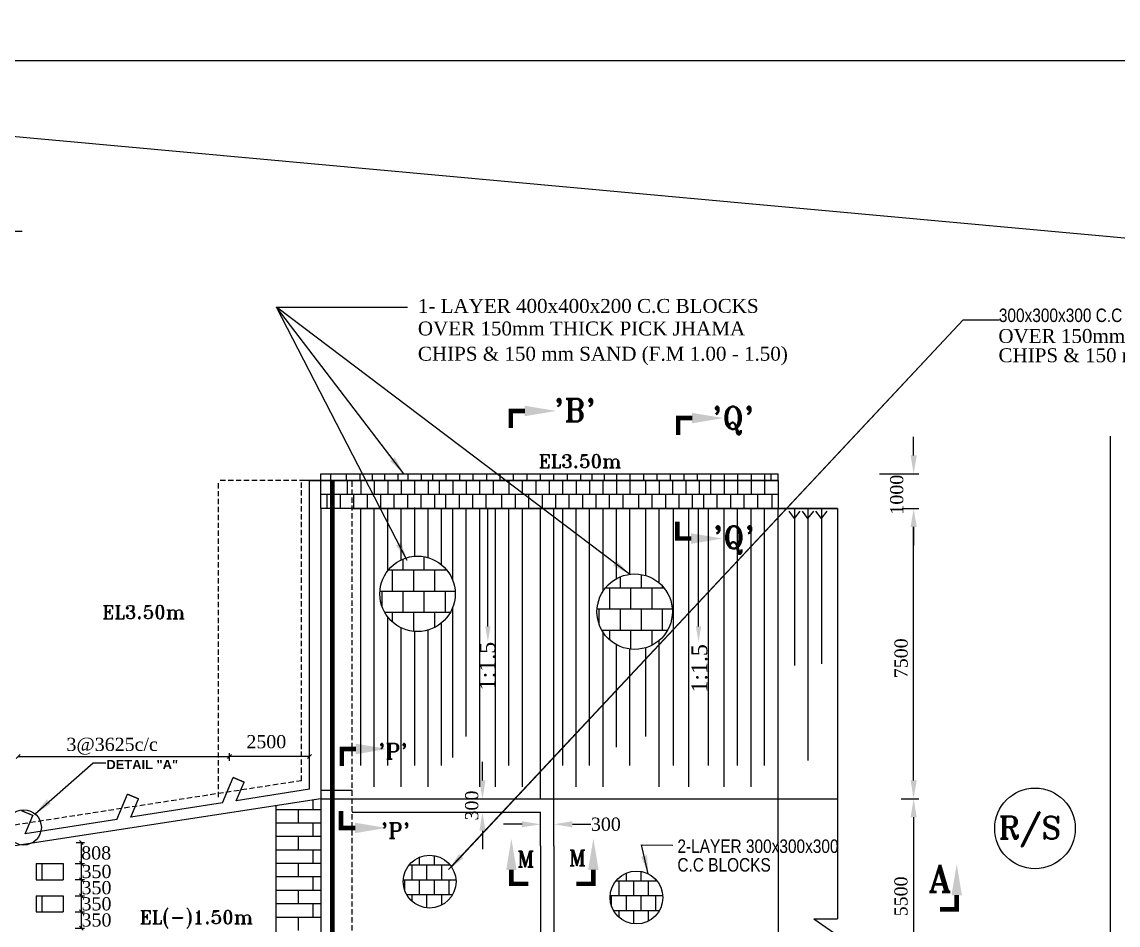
# Model space of a CAD drawing. Extents: x -298162 to 1078160, y -513173 to -216568.
# Drawn here: x 40347 to 61118, y -262413 to -245306 of the extents above; entities that cross this region are included whole.
import ezdxf

# ---------------------------------------------------------------- set-up
doc = ezdxf.new("R2010")
doc.units = 0
doc.header["$MEASUREMENT"] = 0
doc.linetypes.add('DASHED', pattern=[0.75, 0.5, -0.25])
doc.layers.get('0').update_dxf_attribs({"linetype": 'CONTINUOUS'})
doc.layers.get('DEFPOINTS').update_dxf_attribs({"linetype": 'CONTINUOUS'})
for name, color, linetype in [('LINE', 7, 'CONTINUOUS'), ('SLOPECON', 12, 'CONTINUOUS'), ('SLOPEEARTH', 3, 'CONTINUOUS'), ('TEXT', 10, 'CONTINUOUS')]:
    doc.layers.add(name, color=color, linetype=linetype)
doc.styles.add('ARIAL', font='ARIALN.TTF')
doc.styles.add('BIG', font='ROMANT.SHX')
doc.styles.get("Standard").update_dxf_attribs({"font": 'times.ttf', "height": 250})
doc.styles.add('sum', font='arialbd.ttf')
doc.dimstyles.new('3', dxfattribs={"dimtxt": 225, "dimasz": 350, "dimexe": 100, "dimexo": 25, "dimgap": 9, "dimtad": 0, "dimdec": 0, "dimzin": 0, "dimdsep": 46, "dimtxsty": 'Standard', "dimcen": 0, "dimclrt": 256, "dimadec": 0, "dimazin": 0, "dimtfac": 1, "dimtdec": 0, "dimtofl": 0, "dimtmove": 2, "dimatfit": 3, "dimfxl": 1, "dimtolj": 1, "dimtzin": 0, "dimarcsym": 0})
doc.dimstyles.new('Oblique', dxfattribs={"dimtxt": 75, "dimasz": 75, "dimexe": 60, "dimexo": 60, "dimgap": 25, "dimtad": 2, "dimtih": 1, "dimtoh": 1, "dimdec": 0, "dimzin": 0, "dimdsep": 46, "dimtxsty": 'Standard', "dimblk": 'OBLIQUE', "dimcen": 0, "dimadec": 0, "dimazin": 0, "dimtfac": 1, "dimtdec": 0, "dimtofl": 0, "dimtmove": 0, "dimatfit": 3, "dimldrblk": 'NONE', "dimfxl": 1, "dimtolj": 1, "dimtzin": 0, "dimarcsym": 0})

# ---------------------------------------------------------------- blocks, each defined once
blk = doc.blocks.new('*D100')
at = {"layer": 'DEFPOINTS', "color": 0, "lineweight": -2}
for p in [(56574, -253866), (57244, -253866), (57001, -254522)]:
    blk.add_point(p, dxfattribs=at)
at = {"layer": 'LINE', "color": 0, "lineweight": -2}
for p, q in [((57244, -253516), (57244, -253166)), ((56599, -253866), (57344, -253866)), ((57026, -254522), (57344, -254522)), ((57244, -254872), (57244, -255222))]:
    blk.add_line(p, q, dxfattribs=at)
for points in [[(57186, -253516), (57303, -253516), (57244, -253866)], [(57186, -254872), (57303, -254872), (57244, -254522)]]:
    blk.add_solid(points, dxfattribs=at)
at = {"layer": 'LINE', "insert": (56925, -254261), "char_height": 250, "attachment_point": 5, "rotation": 90}
blk.add_mtext('\\A1;1000', dxfattribs=at)
blk = doc.blocks.new('*D101')
at = {"layer": 'DEFPOINTS', "color": 0, "lineweight": -2}
for p in [(57185, -254522), (57244, -254522), (57119, -260022)]:
    blk.add_point(p, dxfattribs=at)
at = {"layer": 'LINE', "color": 0, "lineweight": -2}
for p, q in [((57210, -254522), (57344, -254522)), ((57244, -259672), (57244, -254872)), ((57144, -260022), (57344, -260022))]:
    blk.add_line(p, q, dxfattribs=at)
for points in [[(57186, -254872), (57303, -254872), (57244, -254522)], [(57186, -259672), (57303, -259672), (57244, -260022)]]:
    blk.add_solid(points, dxfattribs=at)
at = {"layer": 'LINE', "insert": (57008, -257360), "char_height": 250, "attachment_point": 5, "rotation": 90}
blk.add_mtext('\\A1;7500', dxfattribs=at)
blk = doc.blocks.new('*D122')
at = {"layer": 'DEFPOINTS', "color": 0, "lineweight": -2}
for p in [(50174, -260548), (50427, -260504), (50427, -260548)]:
    blk.add_point(p, dxfattribs=at)
at = {"layer": 'LINE', "color": 0, "lineweight": -2}
for p, q in [((50174, -260523), (50174, -260404)), ((50427, -260523), (50427, -260404)), ((49824, -260504), (49474, -260504)), ((50777, -260504), (51127, -260504))]:
    blk.add_line(p, q, dxfattribs=at)
for points in [[(49824, -260446), (49824, -260562), (50174, -260504)], [(50777, -260446), (50777, -260562), (50427, -260504)]]:
    blk.add_solid(points, dxfattribs=at)
at = {"layer": 'LINE', "insert": (51412, -260504), "char_height": 250, "attachment_point": 5}
blk.add_mtext('\\A1;300', dxfattribs=at)
blk = doc.blocks.new('*D123')
at = {"layer": 'DEFPOINTS', "color": 0, "lineweight": -2}
for p in [(48930, -260022), (48930, -260277), (49074, -260277)]:
    blk.add_point(p, dxfattribs=at)
at = {"layer": 'LINE', "color": 0, "lineweight": -2}
for p, q in [((49074, -259672), (49074, -259322)), ((48955, -260022), (49174, -260022)), ((48955, -260277), (49174, -260277)), ((49074, -260627), (49074, -260977))]:
    blk.add_line(p, q, dxfattribs=at)
for points in [[(49016, -259672), (49132, -259672), (49074, -260022)], [(49016, -260627), (49132, -260627), (49074, -260277)]]:
    blk.add_solid(points, dxfattribs=at)
at = {"layer": 'LINE', "insert": (48872, -260149), "char_height": 250, "attachment_point": 5, "rotation": 90}
blk.add_mtext('\\A1;300', dxfattribs=at)
blk = doc.blocks.new('*D124')
at = {"layer": 'DEFPOINTS', "color": 0, "lineweight": -2}
for p in [(56980, -260022), (57175, -263996), (57244, -263996)]:
    blk.add_point(p, dxfattribs=at)
at = {"layer": 'LINE', "color": 0, "lineweight": -2}
for p, q in [((57005, -260022), (57344, -260022)), ((57244, -260372), (57244, -263646)), ((57200, -263996), (57344, -263996))]:
    blk.add_line(p, q, dxfattribs=at)
for points in [[(57186, -260372), (57303, -260372), (57244, -260022)], [(57186, -263646), (57303, -263646), (57244, -263996)]]:
    blk.add_solid(points, dxfattribs=at)
at = {"layer": 'LINE', "insert": (57005, -261870), "char_height": 250, "attachment_point": 5, "rotation": 90}
blk.add_mtext('\\A1;5500', dxfattribs=at)
blk = doc.blocks.new('A$C546D0F5F')
at = {"layer": 'LINE'}
for s, p in [('1- LAYER 400x400x200 C.C BLOCKS', (0, 0)), ('OVER 150mm THICK PICK JHAMA', (0, -275)), ('CHIPS & 150 mm SAND (F.M 1.00 - 1.50)', (0, -583))]:
    blk.add_text(s, height=170, dxfattribs=at).set_placement(p)
blk = doc.blocks.new('_Oblique')
at = {"color": 0, "linetype": 'ByBlock', "lineweight": -2}
blk.add_line((-0.5, -0.5), (0.5, 0.5), dxfattribs=at)
blk = doc.blocks.new('*D212')
at = {"layer": 'DEFPOINTS', "color": 0, "lineweight": -2}
for p in [(41298, -261247), (41298, -261553), (41473, -261553)]:
    blk.add_point(p, dxfattribs=at)
at = {"layer": 'LINE', "color": 0, "lineweight": -2}
for p, q in [((41358, -261247), (41533, -261247)), ((41473, -261247), (41473, -261553)), ((41358, -261553), (41533, -261553))]:
    blk.add_line(p, q, dxfattribs=at)
at = {"layer": 'LINE', "color": 0, "lineweight": -2, "xscale": 75, "yscale": 75, "zscale": 75}
for p, rotation in [((41473, -261247), 90), ((41473, -261553), 270)]:
    blk.add_blockref('_Oblique', p, dxfattribs=dict(at, rotation=rotation))
at = {"layer": 'LINE', "color": 0, "insert": (41761, -261400), "char_height": 250, "attachment_point": 5}
blk.add_mtext('\\A1;350', dxfattribs=at)
blk = doc.blocks.new('_None')
blk = doc.blocks.new('*D213')
at = {"layer": 'DEFPOINTS', "color": 0, "lineweight": -2}
for p in [(41298, -261553), (41298, -261859), (41473, -261859)]:
    blk.add_point(p, dxfattribs=at)
at = {"layer": 'LINE', "color": 0, "lineweight": -2}
for p, q in [((41358, -261553), (41533, -261553)), ((41473, -261553), (41473, -261859)), ((41358, -261859), (41533, -261859))]:
    blk.add_line(p, q, dxfattribs=at)
at = {"layer": 'LINE', "color": 0, "lineweight": -2, "xscale": 75, "yscale": 75, "zscale": 75}
for p, rotation in [((41473, -261553), 90), ((41473, -261859), 270)]:
    blk.add_blockref('_Oblique', p, dxfattribs=dict(at, rotation=rotation))
at = {"layer": 'LINE', "color": 0, "insert": (41761, -261706), "char_height": 250, "attachment_point": 5}
blk.add_mtext('\\A1;350', dxfattribs=at)
blk = doc.blocks.new('*D214')
at = {"layer": 'DEFPOINTS', "color": 0, "lineweight": -2}
for p in [(41298, -261859), (41298, -262165), (41473, -262165)]:
    blk.add_point(p, dxfattribs=at)
at = {"layer": 'LINE', "color": 0, "lineweight": -2}
for p, q in [((41358, -261859), (41533, -261859)), ((41473, -261859), (41473, -262165)), ((41358, -262165), (41533, -262165))]:
    blk.add_line(p, q, dxfattribs=at)
at = {"layer": 'LINE', "color": 0, "lineweight": -2, "xscale": 75, "yscale": 75, "zscale": 75}
for p, rotation in [((41473, -261859), 90), ((41473, -262165), 270)]:
    blk.add_blockref('_Oblique', p, dxfattribs=dict(at, rotation=rotation))
at = {"layer": 'LINE', "color": 0, "insert": (41761, -262012), "char_height": 250, "attachment_point": 5}
blk.add_mtext('\\A1;350', dxfattribs=at)
blk = doc.blocks.new('*D215')
at = {"layer": 'DEFPOINTS', "color": 0, "lineweight": -2}
for p in [(41298, -262165), (41298, -262471), (41473, -262471)]:
    blk.add_point(p, dxfattribs=at)
at = {"layer": 'LINE', "color": 0, "lineweight": -2}
for p, q in [((41358, -262165), (41533, -262165)), ((41473, -262165), (41473, -262471)), ((41358, -262471), (41533, -262471))]:
    blk.add_line(p, q, dxfattribs=at)
at = {"layer": 'LINE', "color": 0, "lineweight": -2, "xscale": 75, "yscale": 75, "zscale": 75}
for p, rotation in [((41473, -262165), 90), ((41473, -262471), 270)]:
    blk.add_blockref('_Oblique', p, dxfattribs=dict(at, rotation=rotation))
at = {"layer": 'LINE', "color": 0, "insert": (41761, -262318), "char_height": 250, "attachment_point": 5}
blk.add_mtext('\\A1;350', dxfattribs=at)
blk = doc.blocks.new('*D518')
at = {"layer": 'DEFPOINTS', "color": 0, "lineweight": -2}
for p in [(41313, -260848), (41298, -261247), (41473, -261247)]:
    blk.add_point(p, dxfattribs=at)
at = {"layer": 'LINE', "color": 0, "lineweight": -2}
for p, q in [((41373, -260848), (41533, -260848)), ((41473, -260848), (41473, -261247)), ((41358, -261247), (41533, -261247))]:
    blk.add_line(p, q, dxfattribs=at)
at = {"layer": 'LINE', "color": 0, "lineweight": -2, "xscale": 75, "yscale": 75, "zscale": 75}
for p, rotation in [((41473, -260848), 90), ((41473, -261247), 270)]:
    blk.add_blockref('_Oblique', p, dxfattribs=dict(at, rotation=rotation))
at = {"layer": 'LINE', "color": 0, "insert": (41754, -261048), "char_height": 250, "attachment_point": 5}
blk.add_mtext('\\A1;808', dxfattribs=at)
blk = doc.blocks.new('*D543')
at = {"layer": 'DEFPOINTS', "color": 0, "lineweight": -2}
for p in [(40278, -259219), (44278, -259219), (44278, -259219)]:
    blk.add_point(p, dxfattribs=at)
at = {"layer": 'LINE', "color": 0, "lineweight": -2}
blk.add_line((40278, -259219), (44278, -259219), dxfattribs=at)
at = {"layer": 'LINE', "color": 0, "lineweight": -2, "xscale": 75, "yscale": 75, "zscale": 75, "rotation": 180}
blk.add_blockref('_Oblique', (40278, -259219), dxfattribs=at)
at = {"layer": 'LINE', "color": 0, "lineweight": -2, "xscale": 75, "yscale": 75, "zscale": 75}
blk.add_blockref('_Oblique', (44278, -259219), dxfattribs=at)
at = {"layer": 'LINE', "color": 0, "insert": (42057, -259026), "char_height": 250, "attachment_point": 5}
blk.add_mtext('\\A1;3@3625c/c', dxfattribs=at)
blk = doc.blocks.new('*D545')
at = {"layer": 'DEFPOINTS', "color": 0, "lineweight": -2}
for p in [(44278, -259219), (44278, -259359), (45797, -259359)]:
    blk.add_point(p, dxfattribs=at)
at = {"layer": 'LINE', "color": 0, "lineweight": -2}
for p, q in [((44278, -259299), (44278, -259159)), ((45797, -259299), (45797, -259159)), ((45797, -259219), (44278, -259219))]:
    blk.add_line(p, q, dxfattribs=at)
at = {"layer": 'LINE', "color": 0, "lineweight": -2, "xscale": 75, "yscale": 75, "zscale": 75, "rotation": 180}
blk.add_blockref('_Oblique', (44278, -259219), dxfattribs=at)
at = {"layer": 'LINE', "color": 0, "lineweight": -2, "xscale": 75, "yscale": 75, "zscale": 75}
blk.add_blockref('_Oblique', (45797, -259219), dxfattribs=at)
at = {"layer": 'LINE', "color": 0, "insert": (44978, -258941), "char_height": 250, "attachment_point": 5}
blk.add_mtext('\\A1;2500', dxfattribs=at)

msp = doc.modelspace()

# ---------------------------------------------------------------- hatches: boundary and pattern name
at = {"layer": 'LINE'}
h = msp.add_hatch(dxfattribs=at)
h.set_pattern_fill('AR-B88', color=0, scale=50, style=0)
h.set_pattern_definition([(0, (46171.6, -22486.9), (0, 400), []), (90, (46171.6, -22486.9), (-200, 400), [400, -400])])
edge = h.paths.add_edge_path()
edge.add_arc((47843.727, -256139.283), 714.762, 0, 360)
h = msp.add_hatch(dxfattribs=at)
h.set_pattern_fill('AR-B88', color=0, scale=50, style=0)
h.set_pattern_definition([(0, (50286.6, -22824.55), (0, 400), []), (90, (50286.6, -22824.55), (-200, 400), [400, -400])])
edge = h.paths.add_edge_path()
edge.add_arc((51958.723, -256476.933), 714.762, 0, 360)
h = msp.add_hatch(dxfattribs=at)
h.set_pattern_fill('AR-B88', color=0, scale=35, style=0)
h.set_pattern_definition([(0, (46902.56, -98033.9), (0, 280), []), (90, (46902.56, -98033.9), (-140, 280), [280, -280])])
edge = h.paths.add_edge_path()
edge.add_arc((48073.044, -261590.571), 500.334, 0, 360)
h = msp.add_hatch(dxfattribs=at)
h.set_pattern_fill('AR-B88', color=0, scale=35, style=0)
h.set_pattern_definition([(0, (50821.03, -98334.98), (0, 280), []), (90, (50821.03, -98334.98), (-140, 280), [280, -280])])
edge = h.paths.add_edge_path()
edge.add_arc((51991.52, -261891.648), 500.334, 0, 360)

# ---------------------------------------------------------------- linework, layer by layer
at = {"layer": 'LINE', "color": 1, "linetype": 'ByBlock', "lineweight": -2}
msp.add_line((-298162.249, -216567.594), (1078159.826, -342283.3), dxfattribs=at)
at = {"layer": 'LINE', "color": 0}
for p, q in [((48487.053, -261309.626), (58183.894, -250948.653)), ((58183.894, -250948.653), (58869.266, -250948.653)), ((60966.155, -253151.09), (60966.155, -274073.568)), ((54679.155, -253993.511), (45698.741, -253993.511)), ((45796.655, -259841.64), (45796.655, -253993.511)), ((45796.655, -253993.511), (46009.155, -253993.511)), ((46009.155, -254521.818), (46009.155, -253866.011)), ((46009.155, -253866.011), (54679.155, -253866.011)), ((46009.155, -253993.511), (54679.155, -253993.511)), ((46202.694, -253993.511), (46202.694, -253866.011)), ((46264.155, -254248.511), (46264.155, -253993.511)), ((46264.155, -258423.806), (46264.155, -253999.818)), ((46500.194, -253993.511), (46500.194, -253866.011)), ((46519.155, -254248.511), (46519.155, -253993.511)), ((46755.194, -253993.511), (46755.194, -253866.011)), ((46774.155, -254248.511), (46774.155, -253993.511)), ((46992.99, -253993.511), (46992.99, -253866.011)), ((47029.155, -254248.511), (47029.155, -253993.511)), ((47222.694, -253993.511), (47222.694, -253866.011)), ((47284.155, -254248.511), (47284.155, -253993.511)), ((47477.694, -253993.511), (47477.694, -253866.011)), ((47539.155, -254248.511), (47539.155, -253993.511)), ((47663.27, -253993.511), (47663.27, -253866.011)), ((47794.155, -254248.511), (47794.155, -253993.511)), ((47918.27, -253993.511), (47918.27, -253866.011)), ((48049.155, -254248.511), (48049.155, -253993.511)), ((48134.155, -253993.511), (48134.155, -253866.011)), ((48261.655, -254248.511), (48261.655, -253993.511)), ((48389.155, -253993.511), (48389.155, -253866.011)), ((48516.655, -254248.511), (48516.655, -253993.511)), ((48644.155, -253993.511), (48644.155, -253866.011)), ((48771.655, -254248.511), (48771.655, -253993.511)), ((48899.155, -253993.511), (48899.155, -253866.011)), ((49026.655, -254248.511), (49026.655, -253993.511)), ((49154.155, -253993.511), (49154.155, -253866.011)), ((49281.655, -254248.511), (49281.655, -253993.511)), ((49409.155, -253993.511), (49409.155, -253866.011)), ((49579.155, -254248.511), (49579.155, -253993.511)), ((49664.155, -253993.511), (49664.155, -253866.011)), ((49834.155, -254248.511), (49834.155, -253993.511)), ((49919.155, -253993.511), (49919.155, -253866.011)), ((50089.155, -254248.511), (50089.155, -253993.511)), ((50174.155, -253993.511), (50174.155, -253866.011)), ((50344.155, -254248.511), (50344.155, -253993.511)), ((50429.155, -253993.511), (50429.155, -253866.011)), ((50599.155, -254248.511), (50599.155, -253993.511)), ((50684.155, -253993.511), (50684.155, -253866.011)), ((50854.155, -254248.511), (50854.155, -253993.511)), ((50939.155, -253993.511), (50939.155, -253866.011)), ((51109.155, -254248.511), (51109.155, -253993.511)), ((51151.655, -253993.511), (51151.655, -253866.011)), ((51364.155, -254248.511), (51364.155, -253993.511)), ((51383.607, -253993.511), (51383.607, -253866.011)), ((51619.155, -253993.511), (51619.155, -253866.011)), ((51619.155, -254248.511), (51619.155, -253993.511)), ((51874.155, -253993.511), (51874.155, -253866.011)), ((51874.155, -254248.511), (51874.155, -253993.511)), ((52129.155, -253993.511), (52129.155, -253866.011)), ((52171.655, -254248.511), (52171.655, -253993.511)), ((52384.155, -253993.511), (52384.155, -253866.011)), ((52426.655, -254248.511), (52426.655, -253993.511)), ((52639.155, -253993.511), (52639.155, -253866.011)), ((52681.655, -254248.511), (52681.655, -253993.511)), ((52894.155, -253993.511), (52894.155, -253866.011)), ((52936.655, -254248.511), (52936.655, -253993.511)), ((53149.155, -253993.511), (53149.155, -253866.011)), ((53186.802, -254248.511), (53186.802, -253993.511)), ((53404.155, -253993.511), (53404.155, -253866.011)), ((53404.155, -254248.511), (53404.155, -253993.511)), ((53659.155, -253993.511), (53659.155, -253866.011)), ((53659.155, -254248.511), (53659.155, -253993.511)), ((53914.155, -253993.511), (53914.155, -253866.011)), ((53914.155, -254248.511), (53914.155, -253993.511)), ((54169.155, -253993.511), (54169.155, -253866.011)), ((54169.155, -254248.511), (54169.155, -253993.511)), ((54424.155, -253993.511), (54424.155, -253866.011)), ((54424.155, -254248.511), (54424.155, -253993.511)), ((54543.741, -253993.511), (54543.741, -253866.011)), ((54679.155, -253993.511), (54679.155, -253866.011)), ((54679.155, -253993.511), (54679.155, -254521.818)), ((46009.155, -254248.511), (54679.155, -254248.511)), ((46128.979, -254521.818), (46128.979, -254248.511)), ((46383.979, -254521.818), (46383.979, -254248.511)), ((46638.979, -254521.818), (46638.979, -254248.511)), ((46893.979, -254521.818), (46893.979, -254248.511)), ((47148.979, -254503.511), (47148.979, -254248.511)), ((47403.979, -254503.511), (47403.979, -254248.511)), ((47658.979, -254503.511), (47658.979, -254248.511)), ((47913.979, -254503.511), (47913.979, -254248.511)), ((48168.979, -254503.511), (48168.979, -254248.511)), ((48381.479, -254503.511), (48381.479, -254248.511)), ((48636.479, -254503.511), (48636.479, -254248.511)), ((48891.479, -254503.511), (48891.479, -254248.511)), ((49146.479, -254503.511), (49146.479, -254248.511)), ((49443.979, -254503.511), (49443.979, -254248.511)), ((49698.979, -254503.511), (49698.979, -254248.511)), ((49953.979, -254503.511), (49953.979, -254248.511)), ((50208.979, -254503.511), (50208.979, -254248.511)), ((50463.979, -254503.511), (50463.979, -254248.511)), ((50718.979, -254503.511), (50718.979, -254248.511)), ((50973.979, -254503.511), (50973.979, -254248.511)), ((51228.979, -254503.511), (51228.979, -254248.511)), ((51483.979, -254503.511), (51483.979, -254248.511)), ((51738.979, -254503.511), (51738.979, -254248.511)), ((52036.479, -254503.511), (52036.479, -254248.511)), ((52291.479, -254503.511), (52291.479, -254248.511)), ((52546.479, -254503.511), (52546.479, -254248.511)), ((52801.479, -254503.511), (52801.479, -254248.511)), ((53051.626, -254503.511), (53051.626, -254248.511)), ((53268.979, -254503.511), (53268.979, -254248.511)), ((53523.979, -254503.511), (53523.979, -254248.511)), ((53778.979, -254503.511), (53778.979, -254248.511)), ((54033.979, -254503.511), (54033.979, -254248.511)), ((54288.979, -254503.511), (54288.979, -254248.511)), ((54562.679, -254503.511), (54562.679, -254248.511)), ((46009.477, -254521.818), (46009.155, -260021.818)), ((55801.374, -254521.818), (46009.155, -254521.818)), ((46604.155, -254521.818), (55801.374, -254521.818)), ((49176.709, -256756.4), (49176.709, -254521.818)), ((50174.155, -260021.818), (50174.155, -254521.818)), ((50429.155, -260914.318), (50429.155, -254521.818)), ((53167.836, -256756.4), (53167.836, -254521.818)), ((54679.155, -260914.318), (54679.155, -254521.818)), ((54679.155, -254521.818), (55801.374, -254521.818)), ((55801.374, -254521.818), (55801.374, -262295.021)), ((54679.155, -260914.318), (54679.155, -258364.318)), ((44145.986, -260099.795), (44347.365, -259619.04)), ((44557.152, -259707.318), (44347.365, -259619.04)), ((44145.986, -260099.795), (44310.387, -259707.318)), ((44410.107, -260058.361), (44557.152, -259707.318)), ((44410.107, -260058.361), (44557.152, -259707.318)), ((46009.155, -260021.818), (38104.155, -261233.267)), ((42146.104, -260413.528), (42347.482, -259932.772)), ((42146.104, -260413.528), (42310.504, -260021.051)), ((42557.269, -260021.051), (42347.482, -259932.772)), ((42410.224, -260372.094), (42557.269, -260021.051)), ((42410.224, -260372.094), (42557.269, -260021.051)), ((45796.655, -259840.846), (44410.107, -260058.361)), ((46009.155, -260021.818), (46009.155, -263995.568)), ((46009.155, -260021.818), (46009.155, -262784.477)), ((46604.155, -260021.818), (55801.374, -260021.818)), ((40557.269, -260334.802), (40347.482, -260246.523)), ((44145.986, -260099.795), (42410.224, -260372.094)), ((45159.155, -260158.337), (45159.155, -262784.477)), ((45159.155, -260221.175), (46009.155, -260221.175)), ((45584.155, -260221.175), (45584.155, -260476.175)), ((45864.52, -260221.175), (45864.52, -260045.146)), ((40410.224, -260685.844), (40557.269, -260334.802)), ((42146.104, -260413.528), (40410.224, -260685.844)), ((46604.155, -260276.818), (50174.155, -260276.818)), ((50174.155, -260914.318), (50174.155, -260276.818)), ((45159.155, -260476.175), (46009.155, -260476.175)), ((45864.52, -260731.175), (45864.52, -260476.175)), ((45159.155, -260731.175), (46009.155, -260731.175)), ((45584.155, -260731.175), (45584.155, -260986.175)), ((45159.155, -260986.175), (46009.155, -260986.175)), ((45864.52, -261241.175), (45864.52, -260986.175)), ((50174.155, -260914.318), (50174.155, -261296.818)), ((50429.155, -260914.318), (50429.155, -261296.818)), ((54679.155, -260914.318), (54679.155, -261296.818)), ((40619.68, -261247.385), (40619.68, -261553.385)), ((40619.68, -261247.385), (41129.68, -261247.385)), ((40721.68, -261247.385), (40721.68, -261553.385)), ((41129.68, -261247.385), (41129.68, -261553.385)), ((45159.155, -261241.175), (46009.155, -261241.175)), ((45584.155, -261241.175), (45584.155, -261496.175)), ((45159.155, -261496.175), (46009.155, -261496.175)), ((45864.52, -261751.175), (45864.52, -261496.175)), ((50174.155, -261296.818), (50174.155, -262805.568)), ((50429.155, -261296.818), (50429.155, -262805.568)), ((54679.155, -261296.818), (54679.155, -262805.568)), ((54679.155, -261296.818), (54679.155, -262805.568)), ((40619.68, -261553.385), (41129.68, -261553.385)), ((40619.68, -261859.385), (40619.68, -262165.385)), ((40619.68, -261859.385), (41129.68, -261859.385)), ((40721.68, -261859.385), (40721.68, -262165.385)), ((41129.68, -261859.385), (41129.68, -262165.385)), ((45159.155, -261751.175), (46009.155, -261751.175)), ((45584.155, -261751.175), (45584.155, -262006.175)), ((45159.155, -262006.175), (46009.155, -262006.175)), ((45864.52, -262261.175), (45864.52, -262006.175)), ((40619.68, -262165.385), (41129.68, -262165.385)), ((45159.155, -262261.175), (46009.155, -262261.175)), ((45584.155, -262261.175), (45584.155, -262516.175)), ((55354.879, -262295.021), (56443.729, -263049.821)), ((55354.879, -262295.021), (55801.374, -262295.021))]:
    msp.add_line(p, q, dxfattribs=at)
at = {"layer": 'LINE', "color": 0, "linetype": 'DASHED', "ltscale": 200}
for p, q in [((44071.655, -259991.67), (44071.655, -253993.511)), ((46604.155, -253993.511), (44071.655, -253993.511)), ((45646.655, -259678.243), (45646.655, -253993.511)), ((46607.535, -270013.556), (46604.155, -253993.511)), ((45646.655, -259678.243), (39373.57, -260648.137))]:
    msp.add_line(p, q, dxfattribs=at)
at = {"layer": 'LINE', "color": 0, "linetype": 'ByBlock', "lineweight": -2}
for p, q in [((44347.365, -259619.04), (44557.296, -259706.976)), ((42347.482, -259932.772), (42557.413, -260020.708)), ((46009.155, -260021.818), (46605.427, -260021.692)), ((46009.164, -259857.272), (46605.436, -259857.146)), ((40347.482, -260246.523), (40557.413, -260334.459))]:
    msp.add_line(p, q, dxfattribs=at)
at = {"layer": 'LINE', "color": 0}
msp.add_lwpolyline([(8702.669, -288827.221), (69207.869, -288827.221), (69207.869, -246041.401), (8702.669, -246041.401)], close=True, dxfattribs=at)
msp.add_lwpolyline([(40350.022, -249278.733), (35103.669, -249278.733), (35103.669, -248911.733), (34470.669, -249657.733), (34470.669, -249293.733), (28522.291, -249293.733)], dxfattribs=at)
at = {"layer": 'LINE', "color": 0, "const_width": 85}
for points in [[(49612.474, -252995.51), (49612.474, -252675.587), (49752.298, -252675.587)], [(49752.298, -252675.587), (49882.135, -252675.587)], [(52782.903, -253129.485), (52782.903, -252809.561), (52922.727, -252809.561)], [(52922.727, -252809.561), (53052.564, -252809.561)], [(52765.218, -254771.769), (52765.218, -255091.692), (52905.043, -255091.692)], [(52904.15, -255091.692), (53033.987, -255091.692)], [(46410.43, -259396.911), (46410.43, -259076.988), (46550.254, -259076.988)], [(46549.362, -259076.988), (46679.199, -259076.988)], [(46394.412, -260253.405), (46394.412, -260573.329), (46534.236, -260573.329)], [(46533.344, -260573.329), (46663.181, -260573.329)], [(49622.003, -261493.037), (49622.003, -261363.2)], [(49941.927, -261631.969), (49622.003, -261631.969), (49622.003, -261492.144)], [(50855.341, -261631.969), (51175.265, -261631.969), (51175.265, -261492.144)], [(51175.265, -261493.037), (51175.265, -261363.2)], [(58060.543, -261973.837), (58060.543, -261844)], [(57740.619, -262113.662), (58060.543, -262113.662), (58060.543, -261973.837)]]:
    msp.add_lwpolyline(points, dxfattribs=at)
at = {"layer": 'LINE', "color": 0, "linetype": 'DASHED', "ltscale": 200, "const_width": 85}
msp.add_lwpolyline([(46228.03, -253999.818), (46228.03, -262805.568)], dxfattribs=at)
at = {"layer": 'LINE', "color": 0}
for centre, radius in [((47843.727, -256139.283), 714.762), ((51958.723, -256476.933), 714.762), ((59543.591, -260583.042), 764.212), ((40381.547, -260562.87), 334.098), ((48073.044, -261590.571), 500.334), ((51991.52, -261891.648), 500.334)]:
    msp.add_circle(centre, radius, dxfattribs=at)
for points in [[(49876.396, -252576.42), (49876.396, -252774.753), (50471.396, -252675.587)], [(53046.825, -252710.395), (53046.825, -252908.728), (53641.825, -252809.561)], [(53028.248, -255190.859), (53028.248, -254992.526), (53623.248, -255091.692)], [(49226.292, -256756.4), (49127.125, -256756.4), (49176.709, -257053.9)], [(53217.419, -256756.4), (53118.252, -256756.4), (53167.836, -257053.9)], [(46673.459, -258977.821), (46673.459, -259176.154), (47268.459, -259076.988)], [(46657.441, -260672.495), (46657.441, -260474.162), (47252.441, -260573.329)], [(49522.837, -261368.939), (49721.17, -261368.939), (49622.003, -260773.939)], [(51274.432, -261368.939), (51076.099, -261368.939), (51175.265, -260773.939)], [(57961.376, -261849.74), (58159.709, -261849.74), (58060.543, -261254.74)]]:
    msp.add_solid(points, dxfattribs=at)
at = {"layer": 'SLOPECON', "color": 0}
for p, q in [((46763.151, -254521.818), (46763.151, -259391.793)), ((47018.151, -254521.818), (47018.151, -259796.684)), ((47273.151, -254521.818), (47273.151, -255708.786)), ((47528.151, -254521.818), (47528.151, -255497.959)), ((47783.151, -254501.329), (47783.151, -255427.092)), ((48038.151, -254521.818), (48038.151, -255451.472)), ((48293.151, -254521.818), (48293.151, -255583.492)), ((48505.651, -254521.818), (48505.651, -255869.575)), ((48760.651, -254521.818), (48760.651, -258840.72)), ((49015.651, -254521.818), (49015.651, -259796.684)), ((49313.151, -254521.818), (49313.151, -259796.684)), ((49568.151, -254521.818), (49568.151, -259391.793)), ((49823.151, -254521.818), (49823.151, -259796.684)), ((50588.151, -254521.818), (50588.151, -259391.793)), ((50843.151, -254521.818), (50843.151, -259796.684)), ((51098.151, -254521.818), (51098.151, -259391.793)), ((51353.151, -254521.818), (51353.151, -256097.239)), ((51608.151, -254521.818), (51608.151, -255854.049)), ((51863.151, -254521.818), (51863.151, -255768.589)), ((52160.651, -254521.818), (52160.651, -255791.287)), ((52415.651, -254521.818), (52415.651, -255927.294)), ((52686.313, -254521.818), (52686.313, -259391.793)), ((52980.832, -254521.818), (52980.832, -259796.684)), ((53353.632, -254521.818), (53353.632, -259391.793)), ((53648.151, -254521.818), (53648.151, -259796.684)), ((53903.151, -254521.818), (53903.151, -259391.793)), ((54158.151, -254521.818), (54158.151, -259796.684)), ((54413.151, -254521.818), (54413.151, -259391.793)), ((48505.651, -256408.991), (48505.651, -259241.447)), ((47273.151, -256569.781), (47273.151, -259391.793)), ((48293.151, -256695.074), (48293.151, -259391.793)), ((47528.151, -256780.608), (47528.151, -259796.684)), ((47783.151, -256851.474), (47783.151, -259391.793)), ((48038.151, -256827.095), (48038.151, -259796.684)), ((51353.151, -256856.627), (51353.151, -259796.684)), ((51608.151, -257099.817), (51608.151, -259042.371)), ((52415.651, -257026.571), (52415.651, -259796.684)), ((51863.151, -257185.277), (51863.151, -259391.793)), ((52160.651, -257162.579), (52160.651, -258840.72))]:
    msp.add_line(p, q, dxfattribs=at)
at = {"layer": 'SLOPEEARTH', "color": 0}
for p, q in [((54985.264, -254710.884), (54882.788, -254571.044)), ((54985.264, -254521.818), (54985.264, -257497.164)), ((54985.264, -254710.884), (55095.137, -254571.044)), ((55240.264, -254710.884), (55137.788, -254571.044)), ((55240.264, -254521.818), (55240.264, -259297.396)), ((55240.264, -254710.884), (55350.137, -254571.044)), ((55495.264, -254710.884), (55392.788, -254571.044)), ((55495.264, -254521.818), (55495.264, -257465.378)), ((55495.264, -254710.884), (55605.137, -254571.044))]:
    msp.add_line(p, q, dxfattribs=at)

# ---------------------------------------------------------------- block references
at = {"layer": 'LINE', "color": 0, "xscale": 1.552499999990687, "yscale": 1.552499999990687, "zscale": 1.5525}
msp.add_blockref('A$C546D0F5F', (47850.063, -250817.676), dxfattribs=at)

# ---------------------------------------------------------------- texts
at = {"color": 0, "ltscale": 2, "insert": (43306.711, -259284.472), "char_height": 175.0241, "width": 2795.64227, "attachment_point": 3, "style": 'sum'}
msp.add_mtext('DETAIL "A"', dxfattribs=at)
at = {"layer": 'LINE', "color": 0}
for s, height, style, p in [('300x300x300 C.C BLOCKS', 255, 'ARIAL', (58858.725, -250990.417)), ("'B'", 425, 'BIG', (50423.83, -252871.593)), ("'Q'", 425, 'BIG', (53421.062, -253017.601)), ("'Q'", 425, 'BIG', (53436.485, -255279.207)), ("'P'", 297.5, 'BIG', (47097.715, -259271.318)), ('R/S', 425, 'BIG', (58851.306, -260781.235)), ("'P'", 297.5, 'BIG', (47145.769, -260775.473)), ('2-LAYER 300x300x300', 255, 'ARIAL', (52767.864, -261046.843)), ('M', 297.5, 'BIG', (49731.834, -261313.171)), ('M', 297.5, 'BIG', (50707.784, -261291.179)), ('C.C BLOCKS', 255, 'ARIAL', (52767.864, -261399.733)), ('A', 510, 'BIG', (57521.644, -261785.124))]:
    msp.add_text(s, height=height, dxfattribs=dict(at, style=style)).set_placement(p)
for s, p in [('OVER 150mm THICK PICK JHAMA', (58849.296, -251386.46)), ('CHIPS & 150 mm SAND (F.M 1.00 - 1.50)', (58851.962, -251751.592))]:
    msp.add_text(s, height=263.925, dxfattribs=at).set_placement(p)
for p in [(49316.497, -257967.068), (53333.786, -258010.627)]:
    msp.add_text('1:1.5', height=300, rotation=90, dxfattribs=at).set_placement(p)
at = {"layer": 'TEXT', "color": 0, "style": 'BIG'}
for s, p in [('EL3.50m', (50138.122, -253754.909)), ('EL3.50m', (41869.41, -256611.932)), ('EL(-)1.50m', (42578.416, -262391.468))]:
    msp.add_text(s, height=255, dxfattribs=at).set_placement(p)

# ---------------------------------------------------------------- dimensions: what is measured, and where the dimension line sits
at = {"layer": 'LINE', "color": 0}
for base, p1, p2, text, picture, middle in [((57244.36, -253866.011), (57001.288, -254521.818), (56574.459, -253866.011), '1000', '*D100', (56924.669, -254261.427)), ((57244.36, -254521.818), (57118.669, -260021.818), (57185.324, -254521.818), '7500', '*D101', (57007.669, -257360.09)), ((49073.894, -260276.818), (48929.673, -260021.818), (48929.673, -260276.818), '300', '*D123', (48872.409, -260149.318)), ((57244.36, -263995.568), (56979.807, -260021.818), (57174.583, -263995.568), '5500', '*D124', (57004.669, -261869.607))]:
    dim = msp.add_linear_dim(base=base, p1=p1, p2=p2, angle=90, text=text, dimstyle='3', dxfattribs=at)
    dim.commit()
    dim.dimension.update_dxf_attribs({"geometry": picture, "text_midpoint": middle, "dimtype": 160})
at = {"layer": 'LINE'}
for p1, p2, text, picture, middle in [((45796.655, -259358.644), (44278.047, -259358.644), '2500', '*D545', (44978.424, -259092.837)), ((40278.164, -259218.644), (44278.047, -259218.644), '3@3625c/c', '*D543', (42056.664, -259218.644))]:
    dim = msp.add_linear_dim(base=(44278.047, -259218.644), p1=p1, p2=p2, text=text, dimstyle='Oblique', override={"dimtxt": 150, "dimtmove": 1}, dxfattribs=at)
    dim.commit()
    dim.dimension.update_dxf_attribs({"geometry": picture, "text_midpoint": middle, "dimtype": 160})
at = {"layer": 'LINE', "color": 0}
dim = msp.add_linear_dim(base=(50427.399, -260504.104), p1=(50174.155, -260548.398), p2=(50427.399, -260548.398), text='300', dimstyle='3', dxfattribs=at)
dim.commit()
dim.dimension.update_dxf_attribs({"geometry": '*D122', "text_midpoint": (51411.877, -260504.104), "dimtype": 160})
at = {"layer": 'LINE'}
for base, p1, p2, text, override, picture, middle in [((41473.496, -261247.385), (41313.445, -260847.76), (41298.426, -261247.385), '808', {"dimtxt": 150}, '*D518', (41753.543, -261047.573)), ((41473.496, -261553.385), (41298.426, -261247.385), (41298.426, -261553.385), '350', {"dimtxt": 150}, '*D212', (41761.294, -261400.385)), ((41473.496, -261859.385), (41298.426, -261553.385), (41298.426, -261859.385), '350', {"dimtxt": 150, "dimtmove": 1}, '*D213', (41761.294, -261706.385)), ((41473.496, -262165.385), (41298.426, -261859.385), (41298.426, -262165.385), '350', {"dimtxt": 150, "dimtmove": 1}, '*D214', (41761.294, -262012.385)), ((41473.496, -262471.385), (41298.426, -262165.385), (41298.426, -262471.385), '350', {"dimtxt": 150, "dimtmove": 1}, '*D215', (41761.294, -262318.385))]:
    dim = msp.add_linear_dim(base=base, p1=p1, p2=p2, angle=90, text=text, dimstyle='Oblique', override=override, dxfattribs=at)
    dim.commit()
    dim.dimension.update_dxf_attribs({"geometry": picture, "text_midpoint": middle})

# ---------------------------------------------------------------- leaders
at = {"layer": 'LINE', "color": 0}
for points, override in [([(51863.151, -255768.589), (45169.246, -250706.581)], {"dimgap": 9, "dimtad": 0}), ([(47582.462, -253866.011), (45169.246, -250706.581)], {"dimgap": 9, "dimtad": 0}), ([(47645.594, -255504.645), (45169.246, -250706.581), (47652.392, -250706.581)], {"dimgap": 9, "dimtad": 0}), ([(48430.961, -261362.735), (58183.894, -250948.653)], {"dimgap": 9, "dimtad": 0, "dimfxl": 700}), ([(52216.463, -261444.731), (52086.685, -260895.551), (52679.202, -260896.707)], {"dimgap": 9, "dimtad": 0})]:
    msp.add_leader(points, dimstyle='3', override=override, dxfattribs=at)
at = {"layer": 'LINE', "color": 0, "linetype": 'ByBlock', "lineweight": -2}
msp.add_leader([(40595.879, -260306.583), (41694.987, -259337.279), (41936.657, -259337.279)], dimstyle='3', override={"dimgap": 9, "dimtad": 0, "dimfxl": 700}, dxfattribs=at)

doc.saveas('drawing.dxf')
